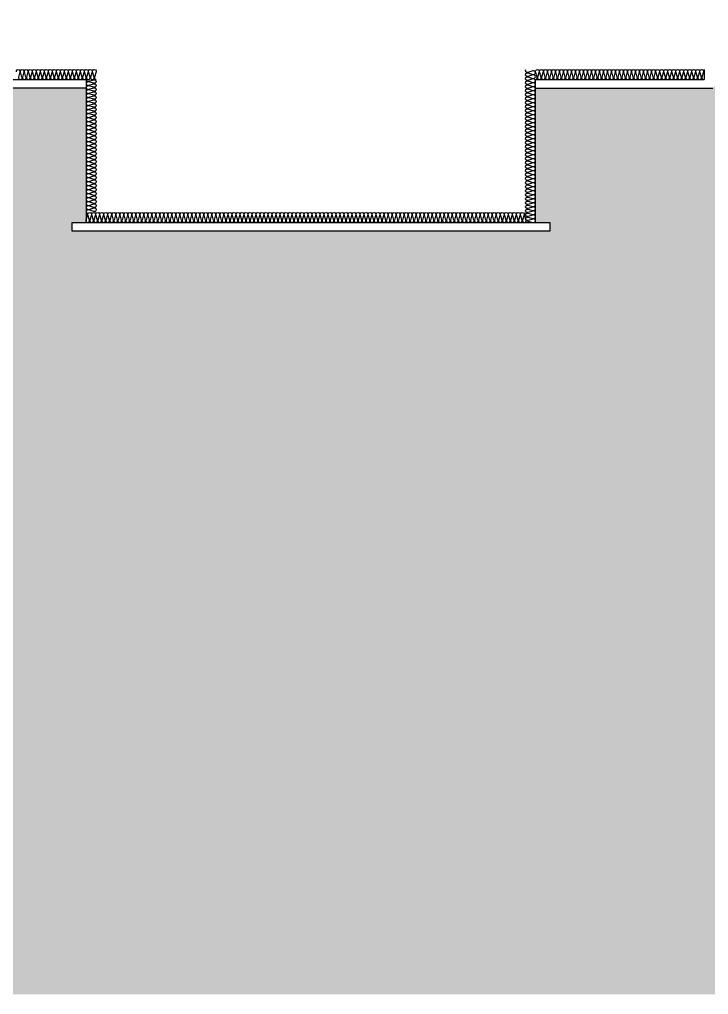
# Model space of a CAD drawing. Header units: millimetres. Extents: x 17311 to 801382, y -242618 to -104888.
# Drawn here: x 82058 to 86875, y -162158 to -155338 of the extents above; entities that cross this region are included whole.
import ezdxf

# ---------------------------------------------------------------- set-up
doc = ezdxf.new("R2010")
doc.units = ezdxf.units.MM
doc.header["$LTSCALE"] = 250
for name, color, linetype in [('A-ELE-난간', 8, 'Continuous'), ('A-버림CONC', 4, 'Continuous'), ('ISL', 251, 'Continuous'), ('지반', 254, 'Continuous')]:
    doc.layers.add(name, color=color, linetype=linetype)

msp = doc.modelspace()

# ---------------------------------------------------------------- hatches: boundary and pattern name
at = {"layer": '지반'}
h = msp.add_hatch(dxfattribs=at)
h.set_pattern_fill('EARTH', color=251, scale=70, angle=45)
h.paths.add_polyline_path([(19867.6, -155938.1), (19867.6, -162158.4), (170632.4, -162158.4), (170632.4, -155338.1), (155918.4, -155338.1), (155918.4, -156058.1), (155968.4, -156058.1), (155968.4, -156118.1), (155248.4, -156118.1), (155248.4, -156058.1), (155348.4, -156058.1), (155348.4, -155818.1), (154340.3, -155818.1), (154340.3, -156958.1), (154440.3, -156958.1), (154440.3, -157018.1), (151100.3, -157018.1), (151100.3, -156958.1), (151200.3, -156958.1), (151200.3, -155818.1), (147765.3, -155818.1), (147765.3, -156458.1), (147865.3, -156458.1), (147865.3, -156518.1), (146025.3, -156518.1), (146025.3, -156458.1), (146125.3, -156458.1), (146125.3, -155748.1), (134795.3, -155748.1), (134795.3, -157288.1), (134895.3, -157288.1), (134895.3, -157348.1), (134095.3, -157348.1), (134095.3, -157288.1), (134195.3, -157288.1), (134195.3, -156748.1), (127595.3, -156748.1), (127595.3, -157288.1), (127695.3, -157288.1), (127695.3, -157348.1), (126895.3, -157348.1), (126895.3, -157288.1), (126995.3, -157288.1), (126995.3, -156748.1), (117995.3, -156748.1), (117995.3, -157888.1), (118095.3, -157888.1), (118095.3, -157948.1), (114895.3, -157948.1), (114895.3, -157888.1), (114995.3, -157888.1), (114995.3, -156748.1), (107195.3, -156748.1), (107195.3, -157888.1), (107295.3, -157888.1), (107295.3, -157948.1), (104095.3, -157948.1), (104095.3, -157888.1), (104195.3, -157888.1), (104195.3, -156748.1), (96395.3, -156748.1), (96395.3, -157888.1), (96495.3, -157888.1), (96495.3, -157948.1), (93295.3, -157948.1), (93295.3, -157888.1), (93395.3, -157888.1), (93395.3, -156748.1), (92095.3, -156748.1), (92095.3, -157088.1), (92195.3, -157088.1), (92195.3, -157148.1), (90495.3, -157148.1), (90495.3, -157088.1), (90595.3, -157088.1), (90595.3, -156388.1), (91195.3, -156388.1), (91195.3, -155748.1), (86975.3, -155748.1), (86905.3, -155818.1), (85665.3, -155818.1), (85665.3, -156758.1), (85765.3, -156758.1), (85765.3, -156818.1), (82425.3, -156818.1), (82425.3, -156758.1), (82525.3, -156758.1), (82525.3, -155818.1), (80915.3, -155818.1), (80915.3, -156458.1), (81015.3, -156458.1), (81015.3, -156518.1), (79175.3, -156518.1), (79175.3, -156458.1), (79275.3, -156458.1), (79275.3, -155818.1), (77315.3, -155818.1), (77315.3, -156058.1), (77415.3, -156058.1), (77415.3, -156118.1), (76675.3, -156118.1), (76675.3, -156058.1), (76775.3, -156058.1), (76775.3, -155818.1), (75796.7, -155818.1), (75736.7, -155748.1), (74909.2, -155748.1), (74195.3, -156164.6), (74195.3, -156288.1), (75045.3, -156288.1), (75045.3, -157288.1), (75145.3, -157288.1), (75145.3, -157348.1), (73445.3, -157348.1), (73445.3, -157288.1), (73545.3, -157288.1), (73545.3, -156288.1), (73995.3, -156288.1), (73995.3, -155938.1), (73925.3, -155938.1), (73925.3, -156038.1), (73895.3, -156038.1), (73895.3, -155938.1)])

# ---------------------------------------------------------------- linework, layer by layer
at = {"layer": 'A-ELE-난간', "elevation": 0}
msp.add_lwpolyline([(75845.3, -155688.1), (75845.3, -155758.1), (76775.3, -155758.1), (76775.3, -156058.1), (77315.3, -156058.1), (77315.3, -155758.1), (79275.3, -155758.1), (79275.3, -156458.1), (80915.3, -156458.1), (80915.3, -155758.1), (82525.3, -155758.1), (82525.3, -156758.1), (85665.3, -156758.1), (85665.3, -155758.1), (86845.3, -155758.1)], dxfattribs=at)
at = {"layer": 'A-버림CONC'}
msp.add_line((85665.3, -155818.1), (86905.3, -155818.1), dxfattribs=at)
at = {"layer": 'A-버림CONC', "elevation": 0}
for points in [[(82525.3, -155818.1), (80915.3, -155818.1)], [(85665.3, -156758.1), (85765.3, -156758.1), (85765.3, -156818.1), (82425.3, -156818.1), (82425.3, -156758.1), (82525.3, -156758.1)]]:
    msp.add_lwpolyline(points, dxfattribs=at)
at = {"layer": 'ISL'}
msp.add_line((86845.3, -155688.1), (86845.3, -155758.1), dxfattribs=at)
at = {"layer": 'ISL', "elevation": 0}
for points in [[(82036.9, -155705.1, -1.372593), (82061.6, -155705.1), (82050.9, -155741.2, 0.509267), (82063.3, -155758.1, 0.509267), (82075.6, -155741.2), (82064.9, -155705.1, -1.372593), (82089.6, -155705.1), (82078.9, -155741.2, 0.509267), (82091.3, -155758.1, 0.509267), (82103.6, -155741.2), (82092.9, -155705.1, -1.372593), (82117.6, -155705.1), (82106.9, -155741.2, 0.509267), (82119.3, -155758.1, 0.509267), (82131.6, -155741.2), (82120.9, -155705.1, -1.372593), (82145.6, -155705.1), (82134.9, -155741.2, 0.509267), (82147.3, -155758.1, 0.509267), (82159.6, -155741.2), (82148.9, -155705.1, -1.372593), (82173.6, -155705.1), (82162.9, -155741.2, 0.509267), (82175.3, -155758.1, 0.509267), (82187.6, -155741.2), (82176.9, -155705.1, -1.372593), (82201.6, -155705.1), (82190.9, -155741.2, 0.509267), (82203.3, -155758.1, 0.509267), (82215.6, -155741.2), (82204.9, -155705.1, -1.372593), (82229.6, -155705.1), (82218.9, -155741.2, 0.509267), (82231.3, -155758.1, 0.509267), (82243.6, -155741.2), (82232.9, -155705.1, -1.372593), (82257.6, -155705.1), (82246.9, -155741.2, 0.509267), (82259.3, -155758.1, 0.509267), (82271.6, -155741.2), (82260.9, -155705.1, -1.372593), (82285.6, -155705.1), (82274.9, -155741.2, 0.509267), (82287.3, -155758.1, 0.509267), (82299.6, -155741.2), (82288.9, -155705.1, -1.372593), (82313.6, -155705.1), (82302.9, -155741.2, 0.509267), (82315.3, -155758.1, 0.509267), (82327.6, -155741.2), (82316.9, -155705.1, -1.372593), (82341.6, -155705.1), (82330.9, -155741.2, 0.509267), (82343.3, -155758.1, 0.509267), (82355.6, -155741.2), (82344.9, -155705.1, -1.372593), (82369.6, -155705.1), (82358.9, -155741.2, 0.509267), (82371.3, -155758.1, 0.509267), (82383.6, -155741.2), (82372.9, -155705.1, -1.372593), (82397.6, -155705.1), (82386.9, -155741.2, 0.509267), (82399.3, -155758.1, 0.509267), (82411.6, -155741.2), (82400.9, -155705.1, -1.372593), (82425.6, -155705.1), (82414.9, -155741.2, 0.509267), (82427.3, -155758.1, 0.509267), (82439.6, -155741.2), (82428.9, -155705.1, -1.372593), (82453.6, -155705.1), (82442.9, -155741.2, 0.509267), (82455.3, -155758.1, 0.509267), (82467.6, -155741.2), (82456.9, -155705.1, -1.372593), (82481.6, -155705.1), (82470.9, -155741.2, 0.509267), (82483.3, -155758.1, 0.509267), (82495.6, -155741.2), (82484.9, -155705.1, -1.372593), (82509.6, -155705.1), (82498.9, -155741.2, 0.509267), (82511.3, -155758.1, 0.509267), (82523.6, -155741.2), (82512.9, -155705.1, -1.372593), (82537.6, -155705.1), (82526.9, -155741.2, 0.509267), (82539.3, -155758.1, 0.509267), (82551.6, -155741.2), (82540.9, -155705.1, -1.372593), (82565.6, -155705.1), (82554.9, -155741.2, 0.509267), (82567.3, -155758.1, 0.509267), (82579.6, -155741.2), (82568.9, -155705.1, -1.372593), (82593.6, -155705.1), (82582.9, -155741.2, 0.509267), (82595.3, -155758.1)], [(85595.4, -156758.1, -0.46129), (85612.2, -156747.8), (85648.3, -156758.5, 0.509267), (85665.3, -156746.1, 0.509267), (85648.3, -156733.8), (85612.2, -156744.5, -1.372593), (85612.2, -156719.8), (85648.3, -156730.5, 0.509267), (85665.3, -156718.1, 0.509267), (85648.3, -156705.8), (85612.2, -156716.5, -1.372593), (85612.2, -156691.8), (85648.3, -156702.5, 0.509267), (85665.3, -156690.1, 0.509267), (85648.3, -156677.8), (85612.2, -156688.5, -1.372593), (85612.2, -156663.8), (85648.3, -156674.5, 0.509267), (85665.3, -156662.1, 0.509267), (85648.3, -156649.8), (85612.2, -156660.5, -1.372593), (85612.2, -156635.8), (85648.3, -156646.5, 0.509267), (85665.3, -156634.1, 0.509267), (85648.3, -156621.8), (85612.2, -156632.5, -1.372593), (85612.2, -156607.8), (85648.3, -156618.5, 0.509267), (85665.3, -156606.1, 0.509267), (85648.3, -156593.8), (85612.2, -156604.5, -1.372593), (85612.2, -156579.8), (85648.3, -156590.5, 0.509267), (85665.3, -156578.1, 0.509267), (85648.3, -156565.8), (85612.2, -156576.5, -1.372593), (85612.2, -156551.8), (85648.3, -156562.5, 0.509267), (85665.3, -156550.1, 0.509267), (85648.3, -156537.8), (85612.2, -156548.5, -1.372593), (85612.2, -156523.8), (85648.3, -156534.5, 0.509267), (85665.3, -156522.1, 0.509267), (85648.3, -156509.8), (85612.2, -156520.5, -1.372593), (85612.2, -156495.8), (85648.3, -156506.5, 0.509267), (85665.3, -156494.1, 0.509267), (85648.3, -156481.8), (85612.2, -156492.5, -1.372593), (85612.2, -156467.8), (85648.3, -156478.5, 0.509267), (85665.3, -156466.1, 0.509267), (85648.3, -156453.8), (85612.2, -156464.5, -1.372593), (85612.2, -156439.8), (85648.3, -156450.5, 0.509267), (85665.3, -156438.1, 0.509267), (85648.3, -156425.8), (85612.2, -156436.5, -1.372593), (85612.2, -156411.8), (85648.3, -156422.5, 0.509267), (85665.3, -156410.1, 0.509267), (85648.3, -156397.8), (85612.2, -156408.5, -1.372593), (85612.2, -156383.8), (85648.3, -156394.5, 0.509267), (85665.3, -156382.1, 0.509267), (85648.3, -156369.8), (85612.2, -156380.5, -1.372593), (85612.2, -156355.8), (85648.3, -156366.5, 0.509267), (85665.3, -156354.1, 0.509267), (85648.3, -156341.8), (85612.2, -156352.5, -1.372593), (85612.2, -156327.8), (85648.3, -156338.5, 0.509267), (85665.3, -156326.1, 0.509267), (85648.3, -156313.8), (85612.2, -156324.5, -1.372593), (85612.2, -156299.8), (85648.3, -156310.5, 0.509267), (85665.3, -156298.1, 0.509267), (85648.3, -156285.8), (85612.2, -156296.5, -1.372593), (85612.2, -156271.8), (85648.3, -156282.5, 0.509267), (85665.3, -156270.1, 0.509267), (85648.3, -156257.8), (85612.2, -156268.5, -1.372593), (85612.2, -156243.8), (85648.3, -156254.5, 0.509267), (85665.3, -156242.1, 0.509267), (85648.3, -156229.8), (85612.2, -156240.5, -1.372593), (85612.2, -156215.8), (85648.3, -156226.5, 0.509267), (85665.3, -156214.1, 0.509267), (85648.3, -156201.8), (85612.2, -156212.5, -1.372593), (85612.2, -156187.8), (85648.3, -156198.5, 0.509267), (85665.3, -156186.1, 0.509267), (85648.3, -156173.8), (85612.2, -156184.5, -1.372593), (85612.2, -156159.8), (85648.3, -156170.5, 0.509267), (85665.3, -156158.1, 0.509267), (85648.3, -156145.8), (85612.2, -156156.5, -1.372593), (85612.2, -156131.8), (85648.3, -156142.5, 0.509267), (85665.3, -156130.1, 0.509267), (85648.3, -156117.8), (85612.2, -156128.5, -1.372593), (85612.2, -156103.8), (85648.3, -156114.5, 0.509267), (85665.3, -156102.1, 0.509267), (85648.3, -156089.8), (85612.2, -156100.5, -1.372593), (85612.2, -156075.8), (85648.3, -156086.5, 0.509267), (85665.3, -156074.1, 0.509267), (85648.3, -156061.8), (85612.2, -156072.5, -1.372593), (85612.2, -156047.8), (85648.3, -156058.5, 0.509267), (85665.3, -156046.1, 0.509267), (85648.3, -156033.8), (85612.2, -156044.5, -1.372593), (85612.2, -156019.8), (85648.3, -156030.5, 0.509267), (85665.3, -156018.1, 0.509267), (85648.3, -156005.8), (85612.2, -156016.5, -1.372593), (85612.2, -155991.8), (85648.3, -156002.5, 0.509267), (85665.3, -155990.1, 0.509267), (85648.3, -155977.8), (85612.2, -155988.5, -1.372593), (85612.2, -155963.8), (85648.3, -155974.5, 0.509267), (85665.3, -155962.1, 0.509267), (85648.3, -155949.8), (85612.2, -155960.5, -1.372593), (85612.2, -155935.8), (85648.3, -155946.5, 0.509267), (85665.3, -155934.1, 0.509267), (85648.3, -155921.8), (85612.2, -155932.5, -1.372593), (85612.2, -155907.8), (85648.3, -155918.5, 0.509267), (85665.3, -155906.1, 0.509267), (85648.3, -155893.8), (85612.2, -155904.5, -1.372593), (85612.2, -155879.8), (85648.3, -155890.5, 0.509267), (85665.3, -155878.1, 0.509267), (85648.3, -155865.8), (85612.2, -155876.5, -1.372593), (85612.2, -155851.8), (85648.3, -155862.5, 0.509267), (85665.3, -155850.1, 0.509267), (85648.3, -155837.8), (85612.2, -155848.5, -1.372593), (85612.2, -155823.8), (85648.3, -155834.5, 0.509267), (85665.3, -155822.1, 0.509267), (85648.3, -155809.8), (85612.2, -155820.5, -1.372593), (85612.2, -155795.8), (85648.3, -155806.5, 0.509267), (85665.3, -155794.1, 0.509267), (85648.3, -155781.8), (85612.2, -155792.5, -1.372593), (85612.2, -155767.8), (85648.3, -155778.5, 0.509267), (85665.3, -155766.1, 0.509267), (85648.3, -155753.8), (85612.2, -155764.5, -1.372593), (85612.2, -155739.8), (85648.3, -155750.5, 0.509267), (85665.3, -155738.1, 0.509267), (85648.3, -155725.8), (85612.2, -155736.5, -1.372593), (85612.2, -155711.8), (85648.3, -155722.5, 0.509267), (85665.3, -155710.1, 0.509267), (85648.3, -155697.8), (85612.2, -155708.5, -0.738581), (85598, -155688.1)], [(85665.3, -155758.1, 0.509267), (85677.6, -155741.2), (85666.9, -155705.1, -1.372593), (85691.6, -155705.1), (85680.9, -155741.2, 0.509267), (85693.3, -155758.1, 0.509267), (85705.6, -155741.2), (85694.9, -155705.1, -1.372593), (85719.6, -155705.1), (85708.9, -155741.2, 0.509267), (85721.3, -155758.1, 0.509267), (85733.6, -155741.2), (85722.9, -155705.1, -1.372593), (85747.6, -155705.1), (85736.9, -155741.2, 0.509267), (85749.3, -155758.1, 0.509267), (85761.6, -155741.2), (85750.9, -155705.1, -1.372593), (85775.6, -155705.1), (85764.9, -155741.2, 0.509267), (85777.3, -155758.1, 0.509267), (85789.6, -155741.2), (85778.9, -155705.1, -1.372593), (85803.6, -155705.1), (85792.9, -155741.2, 0.509267), (85805.3, -155758.1, 0.509267), (85817.6, -155741.2), (85806.9, -155705.1, -1.372593), (85831.6, -155705.1), (85820.9, -155741.2, 0.509267), (85833.3, -155758.1, 0.509267), (85845.6, -155741.2), (85834.9, -155705.1, -1.372593), (85859.6, -155705.1), (85848.9, -155741.2, 0.509267), (85861.3, -155758.1, 0.509267), (85873.6, -155741.2), (85862.9, -155705.1, -1.372593), (85887.6, -155705.1), (85876.9, -155741.2, 0.509267), (85889.3, -155758.1, 0.509267), (85901.6, -155741.2), (85890.9, -155705.1, -1.372593), (85915.6, -155705.1), (85904.9, -155741.2, 0.509267), (85917.3, -155758.1, 0.509267), (85929.6, -155741.2), (85918.9, -155705.1, -1.372593), (85943.6, -155705.1), (85932.9, -155741.2, 0.509267), (85945.3, -155758.1, 0.509267), (85957.6, -155741.2), (85946.9, -155705.1, -1.372593), (85971.6, -155705.1), (85960.9, -155741.2, 0.509267), (85973.3, -155758.1, 0.509267), (85985.6, -155741.2), (85974.9, -155705.1, -1.372593), (85999.6, -155705.1), (85988.9, -155741.2, 0.509267), (86001.3, -155758.1, 0.509267), (86013.6, -155741.2), (86002.9, -155705.1, -1.372593), (86027.6, -155705.1), (86016.9, -155741.2, 0.509267), (86029.3, -155758.1, 0.509267), (86041.6, -155741.2), (86030.9, -155705.1, -1.372593), (86055.6, -155705.1), (86044.9, -155741.2, 0.509267), (86057.3, -155758.1, 0.509267), (86069.6, -155741.2), (86058.9, -155705.1, -1.372593), (86083.6, -155705.1), (86072.9, -155741.2, 0.509267), (86085.3, -155758.1, 0.509267), (86097.6, -155741.2), (86086.9, -155705.1, -1.372593), (86111.6, -155705.1), (86100.9, -155741.2, 0.509267), (86113.3, -155758.1, 0.509267), (86125.6, -155741.2), (86114.9, -155705.1, -1.372593), (86139.6, -155705.1), (86128.9, -155741.2, 0.509267), (86141.3, -155758.1, 0.509267), (86153.6, -155741.2), (86142.9, -155705.1, -1.372593), (86167.6, -155705.1), (86156.9, -155741.2, 0.509267), (86169.3, -155758.1, 0.509267), (86181.6, -155741.2), (86170.9, -155705.1, -1.372593), (86195.6, -155705.1), (86184.9, -155741.2, 0.509267), (86197.3, -155758.1, 0.509267), (86209.6, -155741.2), (86198.9, -155705.1, -1.372593), (86223.6, -155705.1), (86212.9, -155741.2, 0.509267), (86225.3, -155758.1, 0.509267), (86237.6, -155741.2), (86226.9, -155705.1, -1.372593), (86251.6, -155705.1), (86240.9, -155741.2, 0.509267), (86253.3, -155758.1, 0.509267), (86265.6, -155741.2), (86254.9, -155705.1, -1.372593), (86279.6, -155705.1), (86268.9, -155741.2, 0.509267), (86281.3, -155758.1, 0.509267), (86293.6, -155741.2), (86282.9, -155705.1, -1.372593), (86307.6, -155705.1), (86296.9, -155741.2, 0.509267), (86309.3, -155758.1, 0.509267), (86321.6, -155741.2), (86310.9, -155705.1, -1.372593), (86335.6, -155705.1), (86324.9, -155741.2, 0.509267), (86337.3, -155758.1, 0.509267), (86349.6, -155741.2), (86338.9, -155705.1, -1.372593), (86363.6, -155705.1), (86352.9, -155741.2, 0.509267), (86365.3, -155758.1, 0.509267), (86377.6, -155741.2), (86366.9, -155705.1, -1.372593), (86391.6, -155705.1), (86380.9, -155741.2, 0.509267), (86393.3, -155758.1, 0.509267), (86405.6, -155741.2), (86394.9, -155705.1, -1.372593), (86419.6, -155705.1), (86408.9, -155741.2, 0.509267), (86421.3, -155758.1, 0.509267), (86433.6, -155741.2), (86422.9, -155705.1, -1.372593), (86447.6, -155705.1), (86436.9, -155741.2, 0.509267), (86449.3, -155758.1, 0.509267), (86461.6, -155741.2), (86450.9, -155705.1, -1.372593), (86475.6, -155705.1), (86464.9, -155741.2, 0.509267), (86477.3, -155758.1, 0.509267), (86489.6, -155741.2), (86478.9, -155705.1, -1.372593), (86503.6, -155705.1), (86492.9, -155741.2, 0.509267), (86505.3, -155758.1, 0.509267), (86517.6, -155741.2), (86506.9, -155705.1, -1.372593), (86531.6, -155705.1), (86520.9, -155741.2, 0.509267), (86533.3, -155758.1, 0.509267), (86545.6, -155741.2), (86534.9, -155705.1, -1.372593), (86559.6, -155705.1), (86548.9, -155741.2, 0.509267), (86561.3, -155758.1, 0.509267), (86573.6, -155741.2), (86562.9, -155705.1, -1.372593), (86587.6, -155705.1), (86576.9, -155741.2, 0.509267), (86589.3, -155758.1, 0.509267), (86601.6, -155741.2), (86590.9, -155705.1, -1.372593), (86615.6, -155705.1), (86604.9, -155741.2, 0.509267), (86617.3, -155758.1, 0.509267), (86629.6, -155741.2), (86618.9, -155705.1, -1.372593), (86643.6, -155705.1), (86632.9, -155741.2, 0.509267), (86645.3, -155758.1, 0.509267), (86657.6, -155741.2), (86646.9, -155705.1, -1.372593), (86671.6, -155705.1), (86660.9, -155741.2, 0.509267), (86673.3, -155758.1, 0.509267), (86685.6, -155741.2), (86674.9, -155705.1, -1.372593), (86699.6, -155705.1), (86688.9, -155741.2, 0.509267), (86701.3, -155758.1, 0.509267), (86713.6, -155741.2), (86702.9, -155705.1, -1.372593), (86727.6, -155705.1), (86716.9, -155741.2, 0.509267), (86729.3, -155758.1, 0.509267), (86741.6, -155741.2), (86730.9, -155705.1, -1.372593), (86755.6, -155705.1), (86744.9, -155741.2, 0.509267), (86757.3, -155758.1, 0.509267), (86769.6, -155741.2), (86758.9, -155705.1, -1.372593), (86783.6, -155705.1), (86772.9, -155741.2, 0.509267), (86785.3, -155758.1, 0.509267), (86797.6, -155741.2), (86786.9, -155705.1, -1.372593), (86811.6, -155705.1), (86800.9, -155741.2, 0.509267), (86813.3, -155758.1, 0.509267), (86825.6, -155741.2), (86814.9, -155705.1, -1.372593), (86839.6, -155705.1), (86828.9, -155741.2, 0.509267), (86841.3, -155758.1)], [(82525.3, -155758.1, 0.509267), (82542.2, -155770.5), (82578.3, -155759.8, -1.372593), (82578.3, -155784.5), (82542.2, -155773.8, 0.509267), (82525.3, -155786.1, 0.509267), (82542.2, -155798.5), (82578.3, -155787.8, -1.372593), (82578.3, -155812.5), (82542.2, -155801.8, 0.509267), (82525.3, -155814.1, 0.509267), (82542.2, -155826.5), (82578.3, -155815.8, -1.372593), (82578.3, -155840.5), (82542.2, -155829.8, 0.509267), (82525.3, -155842.1, 0.509267), (82542.2, -155854.5), (82578.3, -155843.8, -1.372593), (82578.3, -155868.5), (82542.2, -155857.8, 0.509267), (82525.3, -155870.1, 0.509267), (82542.2, -155882.5), (82578.3, -155871.8, -1.372593), (82578.3, -155896.5), (82542.2, -155885.8, 0.509267), (82525.3, -155898.1, 0.509267), (82542.2, -155910.5), (82578.3, -155899.8, -1.372593), (82578.3, -155924.5), (82542.2, -155913.8, 0.509267), (82525.3, -155926.1, 0.509267), (82542.2, -155938.5), (82578.3, -155927.8, -1.372593), (82578.3, -155952.5), (82542.2, -155941.8, 0.509267), (82525.3, -155954.1, 0.509267), (82542.2, -155966.5), (82578.3, -155955.8, -1.372593), (82578.3, -155980.5), (82542.2, -155969.8, 0.509267), (82525.3, -155982.1, 0.509267), (82542.2, -155994.5), (82578.3, -155983.8, -1.372593), (82578.3, -156008.5), (82542.2, -155997.8, 0.509267), (82525.3, -156010.1, 0.509267), (82542.2, -156022.5), (82578.3, -156011.8, -1.372593), (82578.3, -156036.5), (82542.2, -156025.8, 0.509267), (82525.3, -156038.1, 0.509267), (82542.2, -156050.5), (82578.3, -156039.8, -1.372593), (82578.3, -156064.5), (82542.2, -156053.8, 0.509267), (82525.3, -156066.1, 0.509267), (82542.2, -156078.5), (82578.3, -156067.8, -1.372593), (82578.3, -156092.5), (82542.2, -156081.8, 0.509267), (82525.3, -156094.1, 0.509267), (82542.2, -156106.5), (82578.3, -156095.8, -1.372593), (82578.3, -156120.5), (82542.2, -156109.8, 0.509267), (82525.3, -156122.1, 0.509267), (82542.2, -156134.5), (82578.3, -156123.8, -1.372593), (82578.3, -156148.5), (82542.2, -156137.8, 0.509267), (82525.3, -156150.1, 0.509267), (82542.2, -156162.5), (82578.3, -156151.8, -1.372593), (82578.3, -156176.5), (82542.2, -156165.8, 0.509267), (82525.3, -156178.1, 0.509267), (82542.2, -156190.5), (82578.3, -156179.8, -1.372593), (82578.3, -156204.5), (82542.2, -156193.8, 0.509267), (82525.3, -156206.1, 0.509267), (82542.2, -156218.5), (82578.3, -156207.8, -1.372593), (82578.3, -156232.5), (82542.2, -156221.8, 0.509267), (82525.3, -156234.1, 0.509267), (82542.2, -156246.5), (82578.3, -156235.8, -1.372593), (82578.3, -156260.5), (82542.2, -156249.8, 0.509267), (82525.3, -156262.1, 0.509267), (82542.2, -156274.5), (82578.3, -156263.8, -1.372593), (82578.3, -156288.5), (82542.2, -156277.8, 0.509267), (82525.3, -156290.1, 0.509267), (82542.2, -156302.5), (82578.3, -156291.8, -1.372593), (82578.3, -156316.5), (82542.2, -156305.8, 0.509267), (82525.3, -156318.1, 0.509267), (82542.2, -156330.5), (82578.3, -156319.8, -1.372593), (82578.3, -156344.5), (82542.2, -156333.8, 0.509267), (82525.3, -156346.1, 0.509267), (82542.2, -156358.5), (82578.3, -156347.8, -1.372593), (82578.3, -156372.5), (82542.2, -156361.8, 0.509267), (82525.3, -156374.1, 0.509267), (82542.2, -156386.5), (82578.3, -156375.8, -1.372593), (82578.3, -156400.5), (82542.2, -156389.8, 0.509267), (82525.3, -156402.1, 0.509267), (82542.2, -156414.5), (82578.3, -156403.8, -1.372593), (82578.3, -156428.5), (82542.2, -156417.8, 0.509267), (82525.3, -156430.1, 0.509267), (82542.2, -156442.5), (82578.3, -156431.8, -1.372593), (82578.3, -156456.5), (82542.2, -156445.8, 0.509267), (82525.3, -156458.1, 0.509267), (82542.2, -156470.5), (82578.3, -156459.8, -1.372593), (82578.3, -156484.5), (82542.2, -156473.8, 0.509267), (82525.3, -156486.1, 0.509267), (82542.2, -156498.5), (82578.3, -156487.8, -1.372593), (82578.3, -156512.5), (82542.2, -156501.8, 0.509267), (82525.3, -156514.1, 0.509267), (82542.2, -156526.5), (82578.3, -156515.8, -1.372593), (82578.3, -156540.5), (82542.2, -156529.8, 0.509267), (82525.3, -156542.1, 0.509267), (82542.2, -156554.5), (82578.3, -156543.8, -1.372593), (82578.3, -156568.5), (82542.2, -156557.8, 0.509267), (82525.3, -156570.1, 0.509267), (82542.2, -156582.5), (82578.3, -156571.8, -1.372593), (82578.3, -156596.5), (82542.2, -156585.8, 0.509267), (82525.3, -156598.1, 0.509267), (82542.2, -156610.5), (82578.3, -156599.8, -1.372593), (82578.3, -156624.5), (82542.2, -156613.8, 0.509267), (82525.3, -156626.1, 0.509267), (82542.2, -156638.5), (82578.3, -156627.8, -1.372593), (82578.3, -156652.5), (82542.2, -156641.8, 0.509267), (82525.3, -156654.1, 0.509267), (82542.2, -156666.5), (82578.3, -156655.8, -1.372593), (82578.3, -156680.5), (82542.2, -156669.8, 0.509267), (82525.3, -156682.1)], [(82525.3, -156688.8, -0.414091), (82533.6, -156705.1), (82522.9, -156741.2, 0.509267), (82535.3, -156758.1, 0.509267), (82547.6, -156741.2), (82536.9, -156705.1, -1.372593), (82561.6, -156705.1), (82550.9, -156741.2, 0.509267), (82563.3, -156758.1, 0.509267), (82575.6, -156741.2), (82564.9, -156705.1, -1.372593), (82589.6, -156705.1), (82578.9, -156741.2, 0.509267), (82591.3, -156758.1, 0.509267), (82603.6, -156741.2), (82592.9, -156705.1, -1.372593), (82617.6, -156705.1), (82606.9, -156741.2, 0.509267), (82619.3, -156758.1, 0.509267), (82631.6, -156741.2), (82620.9, -156705.1, -1.372593), (82645.6, -156705.1), (82634.9, -156741.2, 0.509267), (82647.3, -156758.1, 0.509267), (82659.6, -156741.2), (82648.9, -156705.1, -1.372593), (82673.6, -156705.1), (82662.9, -156741.2, 0.509267), (82675.3, -156758.1, 0.509267), (82687.6, -156741.2), (82676.9, -156705.1, -1.372593), (82701.6, -156705.1), (82690.9, -156741.2, 0.509267), (82703.3, -156758.1, 0.509267), (82715.6, -156741.2), (82704.9, -156705.1, -1.372593), (82729.6, -156705.1), (82718.9, -156741.2, 0.509267), (82731.3, -156758.1, 0.509267), (82743.6, -156741.2), (82732.9, -156705.1, -1.372593), (82757.6, -156705.1), (82746.9, -156741.2, 0.509267), (82759.3, -156758.1, 0.509267), (82771.6, -156741.2), (82760.9, -156705.1, -1.372593), (82785.6, -156705.1), (82774.9, -156741.2, 0.509267), (82787.3, -156758.1, 0.509267), (82799.6, -156741.2), (82788.9, -156705.1, -1.372593), (82813.6, -156705.1), (82802.9, -156741.2, 0.509267), (82815.3, -156758.1, 0.509267), (82827.6, -156741.2), (82816.9, -156705.1, -1.372593), (82841.6, -156705.1), (82830.9, -156741.2, 0.509267), (82843.3, -156758.1, 0.509267), (82855.6, -156741.2), (82844.9, -156705.1, -1.372593), (82869.6, -156705.1), (82858.9, -156741.2, 0.509267), (82871.3, -156758.1, 0.509267), (82883.6, -156741.2), (82872.9, -156705.1, -1.372593), (82897.6, -156705.1), (82886.9, -156741.2, 0.509267), (82899.3, -156758.1, 0.509267), (82911.6, -156741.2), (82900.9, -156705.1, -1.372593), (82925.6, -156705.1), (82914.9, -156741.2, 0.509267), (82927.3, -156758.1, 0.509267), (82939.6, -156741.2), (82928.9, -156705.1, -1.372593), (82953.6, -156705.1), (82942.9, -156741.2, 0.509267), (82955.3, -156758.1, 0.509267), (82967.6, -156741.2), (82956.9, -156705.1, -1.372593), (82981.6, -156705.1), (82970.9, -156741.2, 0.509267), (82983.3, -156758.1, 0.509267), (82995.6, -156741.2), (82984.9, -156705.1, -1.372593), (83009.6, -156705.1), (82998.9, -156741.2, 0.509267), (83011.3, -156758.1, 0.509267), (83023.6, -156741.2), (83012.9, -156705.1, -1.372593), (83037.6, -156705.1), (83026.9, -156741.2, 0.509267), (83039.3, -156758.1, 0.509267), (83051.6, -156741.2), (83040.9, -156705.1, -1.372593), (83065.6, -156705.1), (83054.9, -156741.2, 0.509267), (83067.3, -156758.1, 0.509267), (83079.6, -156741.2), (83068.9, -156705.1, -1.372593), (83093.6, -156705.1), (83082.9, -156741.2, 0.509267), (83095.3, -156758.1, 0.509267), (83107.6, -156741.2), (83096.9, -156705.1, -1.372593), (83121.6, -156705.1), (83110.9, -156741.2, 0.509267), (83123.3, -156758.1, 0.509267), (83135.6, -156741.2), (83124.9, -156705.1, -1.372593), (83149.6, -156705.1), (83138.9, -156741.2, 0.509267), (83151.3, -156758.1, 0.509267), (83163.6, -156741.2), (83152.9, -156705.1, -1.372593), (83177.6, -156705.1), (83166.9, -156741.2, 0.509267), (83179.3, -156758.1, 0.509267), (83191.6, -156741.2), (83180.9, -156705.1, -1.372593), (83205.6, -156705.1), (83194.9, -156741.2, 0.509267), (83207.3, -156758.1, 0.509267), (83219.6, -156741.2), (83208.9, -156705.1, -1.372593), (83233.6, -156705.1), (83222.9, -156741.2, 0.509267), (83235.3, -156758.1, 0.509267), (83247.6, -156741.2), (83236.9, -156705.1, -1.372593), (83261.6, -156705.1), (83250.9, -156741.2, 0.509267), (83263.3, -156758.1, 0.509267), (83275.6, -156741.2), (83264.9, -156705.1, -1.372593), (83289.6, -156705.1), (83278.9, -156741.2, 0.509267), (83291.3, -156758.1, 0.509267), (83303.6, -156741.2), (83292.9, -156705.1, -1.372593), (83317.6, -156705.1), (83306.9, -156741.2, 0.509267), (83319.3, -156758.1, 0.509267), (83331.6, -156741.2), (83320.9, -156705.1, -1.372593), (83345.6, -156705.1), (83334.9, -156741.2, 0.509267), (83347.3, -156758.1, 0.509267), (83359.6, -156741.2), (83348.9, -156705.1, -1.372593), (83373.6, -156705.1), (83362.9, -156741.2, 0.509267), (83375.3, -156758.1, 0.509267), (83387.6, -156741.2), (83376.9, -156705.1, -1.372593), (83401.6, -156705.1), (83390.9, -156741.2, 0.509267), (83403.3, -156758.1, 0.509267), (83415.6, -156741.2), (83404.9, -156705.1, -1.372593), (83429.6, -156705.1), (83418.9, -156741.2, 0.509267), (83431.3, -156758.1, 0.509267), (83443.6, -156741.2), (83432.9, -156705.1, -1.372593), (83457.6, -156705.1), (83446.9, -156741.2, 0.509267), (83459.3, -156758.1, 0.509267), (83471.6, -156741.2), (83460.9, -156705.1, -1.372593), (83485.6, -156705.1), (83474.9, -156741.2, 0.509267), (83487.3, -156758.1, 0.509267), (83499.6, -156741.2), (83488.9, -156705.1, -1.372593), (83513.6, -156705.1), (83502.9, -156741.2, 0.509267), (83515.3, -156758.1, 0.509267), (83527.6, -156741.2), (83516.9, -156705.1, -1.372593), (83541.6, -156705.1), (83530.9, -156741.2, 0.509267), (83543.3, -156758.1, 0.509267), (83555.6, -156741.2), (83544.9, -156705.1, -1.372593), (83569.6, -156705.1), (83558.9, -156741.2, 0.509267), (83571.3, -156758.1, 0.509267), (83583.6, -156741.2), (83572.9, -156705.1, -1.372593), (83597.6, -156705.1), (83586.9, -156741.2, 0.509267), (83599.3, -156758.1, 0.509267), (83611.6, -156741.2), (83600.9, -156705.1, -1.372593), (83625.6, -156705.1), (83614.9, -156741.2, 0.509267), (83627.3, -156758.1, 0.509267), (83639.6, -156741.2), (83628.9, -156705.1, -1.372593), (83653.6, -156705.1), (83642.9, -156741.2, 0.509267), (83655.3, -156758.1, 0.509267), (83667.6, -156741.2), (83656.9, -156705.1, -1.372593), (83681.6, -156705.1), (83670.9, -156741.2, 0.509267), (83683.3, -156758.1, 0.509267), (83695.6, -156741.2), (83684.9, -156705.1, -1.372593), (83709.6, -156705.1), (83698.9, -156741.2, 0.509267), (83711.3, -156758.1, 0.509267), (83723.6, -156741.2), (83712.9, -156705.1, -1.372593), (83737.6, -156705.1), (83726.9, -156741.2, 0.509267), (83739.3, -156758.1, 0.509267), (83751.6, -156741.2), (83740.9, -156705.1, -1.372593), (83765.6, -156705.1), (83754.9, -156741.2, 0.509267), (83767.3, -156758.1, 0.509267), (83779.6, -156741.2), (83768.9, -156705.1, -1.372593), (83793.6, -156705.1), (83782.9, -156741.2, 0.509267), (83795.3, -156758.1, 0.509267), (83807.6, -156741.2), (83796.9, -156705.1, -1.372593), (83821.6, -156705.1), (83810.9, -156741.2, 0.509267), (83823.3, -156758.1, 0.509267), (83835.6, -156741.2), (83824.9, -156705.1, -1.372593), (83849.6, -156705.1), (83838.9, -156741.2, 0.509267), (83851.3, -156758.1, 0.509267), (83863.6, -156741.2), (83852.9, -156705.1, -1.372593), (83877.6, -156705.1), (83866.9, -156741.2, 0.509267), (83879.3, -156758.1, 0.509267), (83891.6, -156741.2), (83880.9, -156705.1, -1.372593), (83905.6, -156705.1), (83894.9, -156741.2, 0.509267), (83907.3, -156758.1, 0.509267), (83919.6, -156741.2), (83908.9, -156705.1, -1.372593), (83933.6, -156705.1), (83922.9, -156741.2, 0.509267), (83935.3, -156758.1, 0.509267), (83947.6, -156741.2), (83936.9, -156705.1, -1.372593), (83961.6, -156705.1), (83950.9, -156741.2, 0.509267), (83963.3, -156758.1, 0.509267), (83975.6, -156741.2), (83964.9, -156705.1, -1.372593), (83989.6, -156705.1), (83978.9, -156741.2, 0.509267), (83991.3, -156758.1, 0.509267), (84003.6, -156741.2), (83992.9, -156705.1, -1.372593), (84017.6, -156705.1), (84006.9, -156741.2, 0.509267), (84019.3, -156758.1, 0.509267), (84031.6, -156741.2), (84020.9, -156705.1, -1.372593), (84045.6, -156705.1), (84034.9, -156741.2, 0.509267), (84047.3, -156758.1, 0.509267), (84059.6, -156741.2), (84048.9, -156705.1, -1.372593), (84073.6, -156705.1), (84062.9, -156741.2, 0.509267), (84075.3, -156758.1, 0.509267), (84087.6, -156741.2), (84076.9, -156705.1, -1.372593), (84101.6, -156705.1), (84090.9, -156741.2, 0.509267), (84103.3, -156758.1, 0.509267), (84115.6, -156741.2), (84104.9, -156705.1, -1.372593), (84129.6, -156705.1), (84118.9, -156741.2, 0.509267), (84131.3, -156758.1, 0.509267), (84143.6, -156741.2), (84132.9, -156705.1, -1.372593), (84157.6, -156705.1), (84146.9, -156741.2, 0.509267), (84159.3, -156758.1, 0.509267), (84171.6, -156741.2), (84160.9, -156705.1, -1.372593), (84185.6, -156705.1), (84174.9, -156741.2, 0.509267), (84187.3, -156758.1, 0.509267), (84199.6, -156741.2), (84188.9, -156705.1, -1.372593), (84213.6, -156705.1), (84202.9, -156741.2, 0.509267), (84215.3, -156758.1, 0.509267), (84227.6, -156741.2), (84216.9, -156705.1, -1.372593), (84241.6, -156705.1), (84230.9, -156741.2, 0.509267), (84243.3, -156758.1, 0.509267), (84255.6, -156741.2), (84244.9, -156705.1, -1.372593), (84269.6, -156705.1), (84258.9, -156741.2, 0.509267), (84271.3, -156758.1, 0.509267), (84283.6, -156741.2), (84272.9, -156705.1, -1.372593), (84297.6, -156705.1), (84286.9, -156741.2, 0.509267), (84299.3, -156758.1, 0.509267), (84311.6, -156741.2), (84300.9, -156705.1, -1.372593), (84325.6, -156705.1), (84314.9, -156741.2, 0.509267), (84327.3, -156758.1, 0.509267), (84339.6, -156741.2), (84328.9, -156705.1, -1.372593), (84353.6, -156705.1), (84342.9, -156741.2, 0.509267), (84355.3, -156758.1, 0.509267), (84367.6, -156741.2), (84356.9, -156705.1, -1.372593), (84381.6, -156705.1), (84370.9, -156741.2, 0.509267), (84383.3, -156758.1, 0.509267), (84395.6, -156741.2), (84384.9, -156705.1, -1.372593), (84409.6, -156705.1), (84398.9, -156741.2, 0.509267), (84411.3, -156758.1, 0.509267), (84423.6, -156741.2), (84412.9, -156705.1, -1.372593), (84437.6, -156705.1), (84426.9, -156741.2, 0.509267), (84439.3, -156758.1, 0.509267), (84451.6, -156741.2), (84440.9, -156705.1, -1.372593), (84465.6, -156705.1), (84454.9, -156741.2, 0.509267), (84467.3, -156758.1, 0.509267), (84479.6, -156741.2), (84468.9, -156705.1, -1.372593), (84493.6, -156705.1), (84482.9, -156741.2, 0.509267), (84495.3, -156758.1, 0.509267), (84507.6, -156741.2), (84496.9, -156705.1, -1.372593), (84521.6, -156705.1), (84510.9, -156741.2, 0.509267), (84523.3, -156758.1, 0.509267), (84535.6, -156741.2), (84524.9, -156705.1, -1.372593), (84549.6, -156705.1), (84538.9, -156741.2, 0.509267), (84551.3, -156758.1, 0.509267), (84563.6, -156741.2), (84552.9, -156705.1, -1.372593), (84577.6, -156705.1), (84566.9, -156741.2, 0.509267), (84579.3, -156758.1, 0.509267), (84591.6, -156741.2), (84580.9, -156705.1, -1.372593), (84605.6, -156705.1), (84594.9, -156741.2, 0.509267), (84607.3, -156758.1, 0.509267), (84619.6, -156741.2), (84608.9, -156705.1, -1.372593), (84633.6, -156705.1), (84622.9, -156741.2, 0.509267), (84635.3, -156758.1, 0.509267), (84647.6, -156741.2), (84636.9, -156705.1, -1.372593), (84661.6, -156705.1), (84650.9, -156741.2, 0.509267), (84663.3, -156758.1, 0.509267), (84675.6, -156741.2), (84664.9, -156705.1, -1.372593), (84689.6, -156705.1), (84678.9, -156741.2, 0.509267), (84691.3, -156758.1, 0.509267), (84703.6, -156741.2), (84692.9, -156705.1, -1.372593), (84717.6, -156705.1), (84706.9, -156741.2, 0.509267), (84719.3, -156758.1, 0.509267), (84731.6, -156741.2), (84720.9, -156705.1, -1.372593), (84745.6, -156705.1), (84734.9, -156741.2, 0.509267), (84747.3, -156758.1, 0.509267), (84759.6, -156741.2), (84748.9, -156705.1, -1.372593), (84773.6, -156705.1), (84762.9, -156741.2, 0.509267), (84775.3, -156758.1, 0.509267), (84787.6, -156741.2), (84776.9, -156705.1, -1.372593), (84801.6, -156705.1), (84790.9, -156741.2, 0.509267), (84803.3, -156758.1, 0.509267), (84815.6, -156741.2), (84804.9, -156705.1, -1.372593), (84829.6, -156705.1), (84818.9, -156741.2, 0.509267), (84831.3, -156758.1, 0.509267), (84843.6, -156741.2), (84832.9, -156705.1, -1.372593), (84857.6, -156705.1), (84846.9, -156741.2, 0.509267), (84859.3, -156758.1, 0.509267), (84871.6, -156741.2), (84860.9, -156705.1, -1.372593), (84885.6, -156705.1), (84874.9, -156741.2, 0.509267), (84887.3, -156758.1, 0.509267), (84899.6, -156741.2), (84888.9, -156705.1, -1.372593), (84913.6, -156705.1), (84902.9, -156741.2, 0.509267), (84915.3, -156758.1, 0.509267), (84927.6, -156741.2), (84916.9, -156705.1, -1.372593), (84941.6, -156705.1), (84930.9, -156741.2, 0.509267), (84943.3, -156758.1, 0.509267), (84955.6, -156741.2), (84944.9, -156705.1, -1.372593), (84969.6, -156705.1), (84958.9, -156741.2, 0.509267), (84971.3, -156758.1, 0.509267), (84983.6, -156741.2), (84972.9, -156705.1, -1.372593), (84997.6, -156705.1), (84986.9, -156741.2, 0.509267), (84999.3, -156758.1, 0.509267), (85011.6, -156741.2), (85000.9, -156705.1, -1.372593), (85025.6, -156705.1), (85014.9, -156741.2, 0.509267), (85027.3, -156758.1, 0.509267), (85039.6, -156741.2), (85028.9, -156705.1, -1.372593), (85053.6, -156705.1), (85042.9, -156741.2, 0.509267), (85055.3, -156758.1, 0.509267), (85067.6, -156741.2), (85056.9, -156705.1, -1.372593), (85081.6, -156705.1), (85070.9, -156741.2, 0.509267), (85083.3, -156758.1, 0.509267), (85095.6, -156741.2), (85084.9, -156705.1, -1.372593), (85109.6, -156705.1), (85098.9, -156741.2, 0.509267), (85111.3, -156758.1, 0.509267), (85123.6, -156741.2), (85112.9, -156705.1, -1.372593), (85137.6, -156705.1), (85126.9, -156741.2, 0.509267), (85139.3, -156758.1, 0.509267), (85151.6, -156741.2), (85140.9, -156705.1, -1.372593), (85165.6, -156705.1), (85154.9, -156741.2, 0.509267), (85167.3, -156758.1, 0.509267), (85179.6, -156741.2), (85168.9, -156705.1, -1.372593), (85193.6, -156705.1), (85182.9, -156741.2, 0.509267), (85195.3, -156758.1, 0.509267), (85207.6, -156741.2), (85196.9, -156705.1, -1.372593), (85221.6, -156705.1), (85210.9, -156741.2, 0.509267), (85223.3, -156758.1, 0.509267), (85235.6, -156741.2), (85224.9, -156705.1, -1.372593), (85249.6, -156705.1), (85238.9, -156741.2, 0.509267), (85251.3, -156758.1, 0.509267), (85263.6, -156741.2), (85252.9, -156705.1, -1.372593), (85277.6, -156705.1), (85266.9, -156741.2, 0.509267), (85279.3, -156758.1, 0.509267), (85291.6, -156741.2), (85280.9, -156705.1, -1.372593), (85305.6, -156705.1), (85294.9, -156741.2, 0.509267), (85307.3, -156758.1, 0.509267), (85319.6, -156741.2), (85308.9, -156705.1, -1.372593), (85333.6, -156705.1), (85322.9, -156741.2, 0.509267), (85335.3, -156758.1, 0.509267), (85347.6, -156741.2), (85336.9, -156705.1, -1.372593), (85361.6, -156705.1), (85350.9, -156741.2, 0.509267), (85363.3, -156758.1, 0.509267), (85375.6, -156741.2), (85364.9, -156705.1, -1.372593), (85389.6, -156705.1), (85378.9, -156741.2, 0.509267), (85391.3, -156758.1, 0.509267), (85403.6, -156741.2), (85392.9, -156705.1, -1.372593), (85417.6, -156705.1), (85406.9, -156741.2, 0.509267), (85419.3, -156758.1, 0.509267), (85431.6, -156741.2), (85420.9, -156705.1, -1.372593), (85445.6, -156705.1), (85434.9, -156741.2, 0.509267), (85447.3, -156758.1, 0.509267), (85459.6, -156741.2), (85448.9, -156705.1, -1.372593), (85473.6, -156705.1), (85462.9, -156741.2, 0.509267), (85475.3, -156758.1, 0.509267), (85487.6, -156741.2), (85476.9, -156705.1, -1.372593), (85501.6, -156705.1), (85490.9, -156741.2, 0.509267), (85503.3, -156758.1, 0.509267), (85515.6, -156741.2), (85504.9, -156705.1, -1.372593), (85529.6, -156705.1), (85518.9, -156741.2, 0.509267), (85531.3, -156758.1, 0.509267), (85543.6, -156741.2), (85532.9, -156705.1, -1.372593), (85557.6, -156705.1), (85546.9, -156741.2, 0.509267), (85559.3, -156758.1, 0.509267), (85571.6, -156741.2), (85560.9, -156705.1, -1.372593), (85585.6, -156705.1), (85574.9, -156741.2, 0.509267), (85587.3, -156758.1, 0.509267), (85599.6, -156741.2), (85588.9, -156705.1, -0.365276), (85595.3, -156689.6)]]:
    msp.add_lwpolyline(points, format="xyb", dxfattribs=at)

doc.saveas('drawing.dxf')
